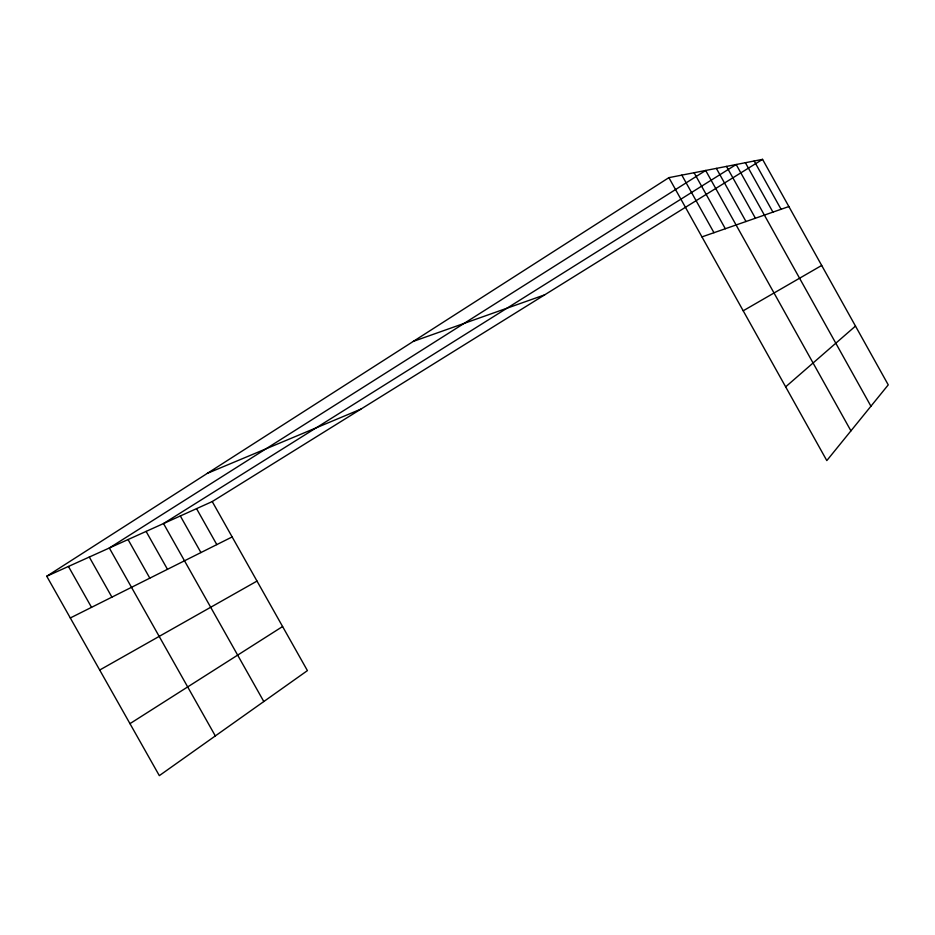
<?xml version="1.0" encoding="UTF-8"?>
<svg xmlns="http://www.w3.org/2000/svg" width="935" height="935" viewBox="0 0 935 935"><rect width="100%" height="100%" fill="white"/><g stroke="black" fill="none" stroke-linecap="round" stroke-linejoin="round"><path stroke-width="1.4" d="M785.645 386.856L855.49 326.081M46.75 576.24L212.233 501.569L307.416 670.617L159.324 775.641L46.75 576.24L668.887 177.65L762.563 159.359L888.25 384.869L826.809 460.593L668.887 177.65M129.977 723.643L282.592 626.532M212.233 501.569L762.563 159.359M743.196 310.794L821.701 265.447M99.706 670.033L257.008 581.079M70.312 617.965L232.149 536.935M207.348 473.355L360.887 409.133M413.317 341.392L544.649 294.864M701.951 236.894L788.871 206.553M89.293 557.038L111.908 597.138M68.442 566.446L91.525 607.341M196.549 508.64L216.803 544.614M180.326 515.968L200.931 552.562M263.81 701.542L163.52 523.553L736.172 164.513L870.929 406.211M146.105 531.407L167.47 569.31M128.06 539.553L149.822 578.157M215.319 735.927L109.325 548.003L705.68 170.474L850.932 430.86M745.382 162.713L772.929 212.116M726.507 166.407L755.41 218.229M716.362 168.382L745.99 221.525M694.086 172.73L725.326 228.736M681.837 175.125L713.966 232.698M754.171 160.995L781.076 209.276"/></g></svg>
